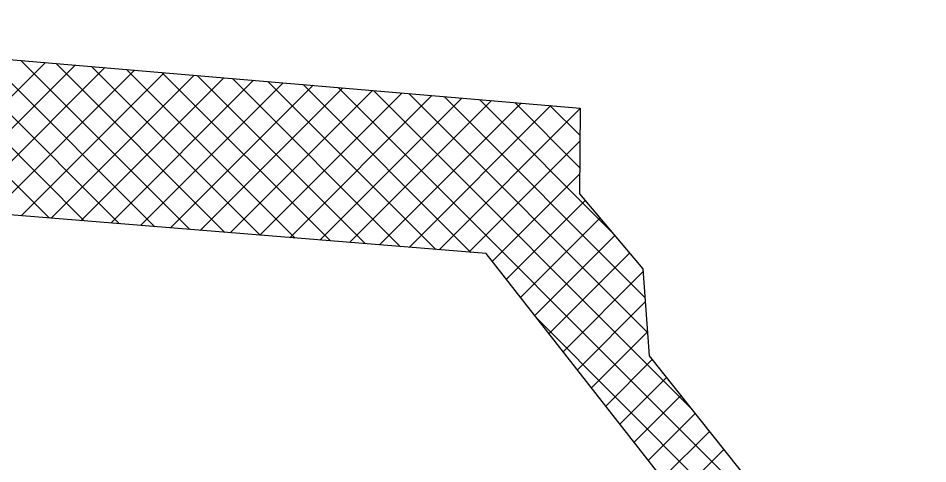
# Model space of a CAD drawing. Header units: metres. Extents: x 310982 to 312092, y 1911548 to 1912609.
# Drawn here: x 311799 to 312052.2, y 1912084.4 to 1912208.3 of the extents above; entities that cross this region are included whole.
import ezdxf

# ---------------------------------------------------------------- set-up
doc = ezdxf.new("R2010")
doc.units = ezdxf.units.M
doc.layers.add('PORT', color=5, linetype='Continuous')

msp = doc.modelspace()

# ---------------------------------------------------------------- linework, layer by layer
at = {"layer": 'PORT'}
for p, q in [((311602.18, 1912213.42), (311955.45, 1912183.32)), ((311955.45, 1912183.32), (311955.25, 1912159.48)), ((311929.22, 1912142.86), (311597.53, 1912169.78)), ((311955.25, 1912159.48), (311972.84, 1912138.67)), ((312025.8, 1912020.02), (311929.22, 1912142.86)), ((311972.84, 1912138.67), (311974.66, 1912114.42)), ((311974.66, 1912114.42), (312043.07, 1912028.62))]:
    msp.add_line(p, q, dxfattribs=at)
at = {"layer": 'PORT', "linetype": 'Continuous'}
for p, q in [((311807.71, 1912152.72), (311760.49, 1912199.93)), ((311817.48, 1912151.93), (311770.31, 1912199.1)), ((311827.25, 1912151.13), (311780.13, 1912198.26)), ((311837.03, 1912150.34), (311789.95, 1912197.42)), ((311766.65, 1912156.05), (311806.6, 1912196)), ((311774.96, 1912155.38), (311814.88, 1912195.3)), ((311783.26, 1912154.71), (311823.15, 1912194.59)), ((311846.8, 1912149.55), (311799.76, 1912196.59)), ((311856.57, 1912148.76), (311809.58, 1912195.75)), ((311866.35, 1912147.96), (311819.4, 1912194.91)), ((311791.57, 1912154.03), (311831.43, 1912193.89)), ((311799.87, 1912153.36), (311839.7, 1912193.18)), ((311808.18, 1912152.68), (311847.98, 1912192.48)), ((311876.12, 1912147.17), (311829.21, 1912194.08)), ((311885.9, 1912146.38), (311839.03, 1912193.24)), ((311895.67, 1912145.58), (311848.85, 1912192.4)), ((311816.49, 1912152.01), (311856.25, 1912191.77)), ((311824.79, 1912151.33), (311864.53, 1912191.07)), ((311833.1, 1912150.66), (311872.8, 1912190.36)), ((311841.4, 1912149.99), (311881.08, 1912189.66)), ((311905.44, 1912144.79), (311858.66, 1912191.57)), ((311915.22, 1912144), (311868.48, 1912190.73)), ((311924.99, 1912143.2), (311878.3, 1912189.9)), ((311849.71, 1912149.31), (311889.35, 1912188.95)), ((311858.02, 1912148.64), (311897.63, 1912188.25)), ((311866.32, 1912147.96), (311905.9, 1912187.54)), ((312021.48, 1912055.69), (311888.11, 1912189.06)), ((311986.16, 1912099.99), (311897.93, 1912188.22)), ((311974.17, 1912120.97), (311907.75, 1912187.39)), ((311874.63, 1912147.29), (311914.18, 1912186.84)), ((311882.94, 1912146.62), (311922.45, 1912186.13)), ((311891.24, 1912145.94), (311930.73, 1912185.43)), ((311899.55, 1912145.27), (311939, 1912184.72)), ((311973.44, 1912130.67), (311917.56, 1912186.55)), ((311964.16, 1912148.93), (311927.38, 1912185.71)), ((311955.31, 1912166.76), (311937.2, 1912184.88)), ((311907.85, 1912144.59), (311947.28, 1912184.02)), ((311916.16, 1912143.92), (311955.45, 1912183.21)), ((311955.39, 1912175.67), (311947.01, 1912184.04)), ((311924.47, 1912143.25), (311955.37, 1912174.15)), ((311930.91, 1912140.71), (311955.3, 1912165.09)), ((311934.86, 1912135.68), (311956.81, 1912157.63)), ((311938.81, 1912130.65), (311960.92, 1912152.76)), ((311942.77, 1912125.62), (311965.04, 1912147.9)), ((311946.72, 1912120.6), (311969.15, 1912143.03)), ((311950.67, 1912115.57), (311972.9, 1912137.8)), ((311954.63, 1912110.54), (311973.53, 1912129.45)), ((312052.15, 1912016.04), (311943.5, 1912124.69)), ((311958.58, 1912105.52), (311974.16, 1912121.09)), ((311962.53, 1912100.49), (311975.46, 1912113.41)), ((311966.48, 1912095.46), (311979.44, 1912108.42)), ((311970.44, 1912090.43), (311983.43, 1912103.42)), ((311974.39, 1912085.41), (311987.41, 1912098.42)), ((311978.34, 1912080.38), (311991.39, 1912093.43)), ((311982.3, 1912075.35), (311995.38, 1912088.43))]:
    msp.add_line(p, q, dxfattribs=at)

doc.saveas('drawing.dxf')
